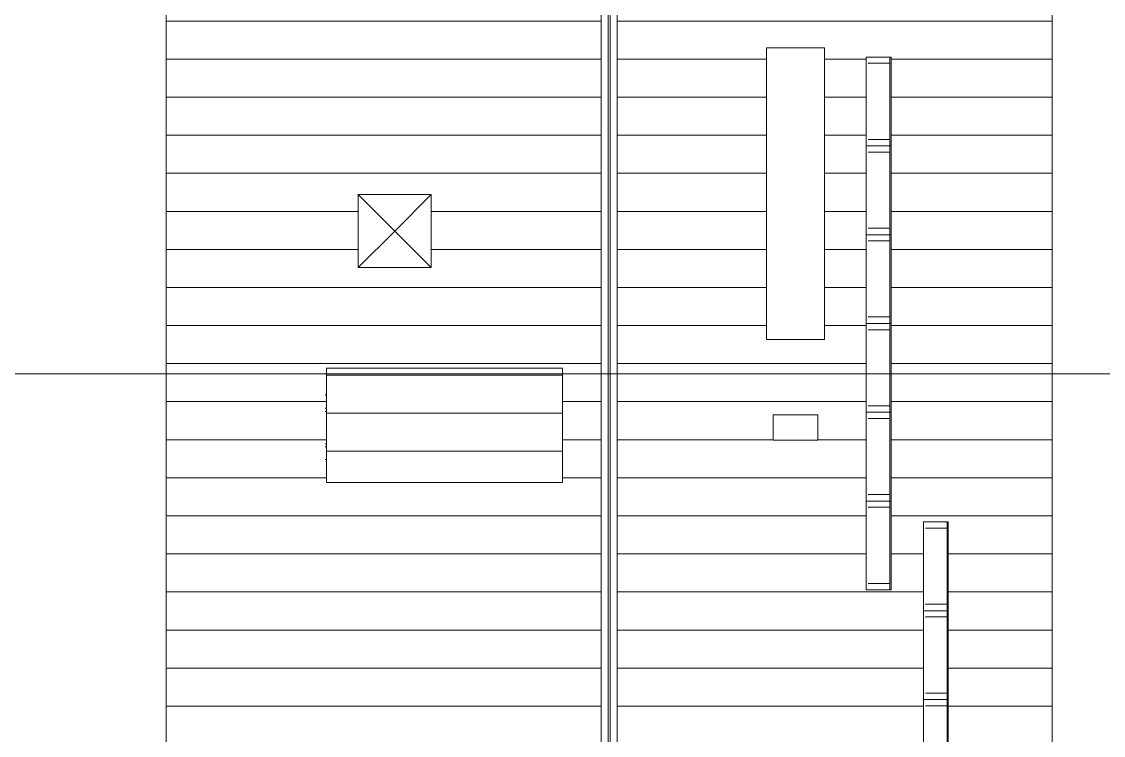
# Model space of a CAD drawing. Header units: millimetres. Extents: x -10178924 to 11692288, y -947381 to 58396.
# Drawn here: x 15131 to 32170, y -145746 to -134495 of the extents above; entities that cross this region are included whole.
import ezdxf

# ---------------------------------------------------------------- set-up
doc = ezdxf.new("R2010")
doc.units = ezdxf.units.MM
doc.linetypes.add('ADSK_Линия сетки', pattern=[25, 20, -2.5, 0, -2.5])
for name, color, linetype, lineweight in [('Воздуховоды', 7, 'Continuous', 18), ('Крыша', 7, 'Continuous', 9), ('Крыша штриховка', 7, 'Continuous', 9), ('Обобщенные модели', 7, 'Continuous', 18), ('Ограждение', 7, 'Continuous', 9), ('Оси', 253, 'Continuous', 9), ('Панели витража', 7, 'Continuous', 9), ('Перекрытие', 7, 'Continuous', 18), ('Стены наружные', 7, 'Continuous', 18), ('ШТРИХОВКА', 252, 'Continuous', 15)]:
    doc.layers.add(name, color=color, linetype=linetype, lineweight=lineweight)

# ---------------------------------------------------------------- blocks, each defined once
blk = doc.blocks.new('PNS_Решетка вентиляционная - Декоративная-5493239-План 2-го этажа')
at = {"layer": 'Панели витража'}
for p, q in [((-105, -182), (-105, -200)), ((105, -182), (105, -200))]:
    blk.add_line(p, q, dxfattribs=at)
blk = doc.blocks.new('PNS_Решетка вентиляционная - Декоративная-5493240-План 2-го этажа')
at = {"layer": 'Панели витража'}
for p, q in [((-100, -182), (-100, -200)), ((100, -182), (100, -200))]:
    blk.add_line(p, q, dxfattribs=at)
blk = doc.blocks.new('PNS_Решетка вентиляционная - Декоративная-2713095-План 2-го этажа')
at = {"layer": 'Панели витража'}
for p, q in [((-255, -182), (-255, -200)), ((255, -182), (255, -200))]:
    blk.add_line(p, q, dxfattribs=at)
blk = doc.blocks.new('Ограждение - Ограждение-2966641-План 2-го этажа')
at = {"layer": 'Ограждение'}
for p, q in [((24262, 43659), (24371, 43659)), ((24262, 43659), (24262, 17892)), ((24371, 43659), (24388, 43659)), ((24371, 43659), (24371, 17892)), ((24388, 43659), (24404, 43659)), ((24404, 43659), (24513, 43659)), ((24404, 17892), (24404, 43659)), ((24513, 43659), (24513, 17892)), ((24371, 17892), (24262, 17892)), ((24388, 17892), (24371, 17892)), ((24404, 17892), (24388, 17892)), ((24513, 17892), (24404, 17892))]:
    blk.add_line(p, q, dxfattribs=at)
blk = doc.blocks.new('Зонт прямоугольного сечения - Стандартное-4268093-План 2-го этажа')
at = {"layer": 'Воздуховоды'}
for p, q in [((0, 0), (-575, 575)), ((-575, 575), (-575, -575)), ((-575, 575), (575, 575)), ((-575, 575), (575, 575)), ((-575, 575), (-575, -575)), ((575, 575), (0, 0)), ((575, -575), (575, 575)), ((575, 575), (575, -575)), ((-575, -575), (0, 0)), ((0, 0), (575, -575)), ((575, -575), (-575, -575)), ((575, -575), (-575, -575))]:
    blk.add_line(p, q, dxfattribs=at)
blk = doc.blocks.new('Construction_Roof-Accessories_Lindab_KO - Construction_Roof-Accessories_Lindab_KO-4209799-План 2-го этажа')
at = {"layer": 'Обобщенные модели', "lineweight": 9}
for p, q in [((28808, 38642), (28467, 38642)), ((28467, 38640), (28473, 38640)), ((28801, 38640), (28808, 38640))]:
    blk.add_line(p, q, dxfattribs=at)
blk = doc.blocks.new('Construction_Roof-Accessories_Lindab_KO - Construction_Roof-Accessories_Lindab_KO-V28-План 2-го этажа')
at = {"layer": 'Обобщенные модели', "lineweight": 9}
for p, q in [((28808, 37442), (28467, 37442)), ((28467, 37440), (28473, 37440)), ((28801, 37440), (28808, 37440))]:
    blk.add_line(p, q, dxfattribs=at)
blk = doc.blocks.new('Construction_Roof-Accessories_Lindab_BR - Construction_Roof-Accessories_Lindab_BR-4209801-План 2-го этажа')
at = {"layer": 'Обобщенные модели', "lineweight": 9}
for p, q in [((28436, 38739), (28438, 38739)), ((28436, 37339), (28436, 38739)), ((28454, 38739), (28438, 38739)), ((28454, 38739), (28463, 38739)), ((28463, 38739), (28471, 38739)), ((28471, 38739), (28804, 38739)), ((28804, 38739), (28807, 38739)), ((28808, 38739), (28808, 37339)), ((28823, 38739), (28808, 38739)), ((28823, 38739), (28825, 38739)), ((28825, 37339), (28825, 38739)), ((28438, 37339), (28436, 37339)), ((28438, 37339), (28454, 37339)), ((28463, 37339), (28454, 37339)), ((28471, 37339), (28463, 37339)), ((28804, 37339), (28471, 37339)), ((28807, 37339), (28804, 37339)), ((28808, 37339), (28823, 37339)), ((28825, 37339), (28823, 37339))]:
    blk.add_line(p, q, dxfattribs=at)
blk = doc.blocks.new('2 этаж')
at = {"layer": 'Крыша штриховка'}
h = blk.add_hatch(dxfattribs=at)
h.set_pattern_fill('FP_7', color=256, style=0, pattern_type=2)
h.set_pattern_definition([(0, (2436.5, -123085.8), (0, 600), [])])
h.paths.add_polyline_path([(24262, -105194), (24262, -79427), (17410, -79427), (17410, -102145), (17554, -102145), (17708, -102047), (18504, -103295), (18508, -103300), (18307, -103323), (18866, -104531), (18859, -104523), (18418, -103833), (18890, -105194), (24262, -105194)])
h.paths.add_polyline_path([(23652, -97473), (19932, -97473), (19932, -95673), (23652, -95673), (23652, -97257)])
h.paths.add_polyline_path([(23654, -94014), (22574, -94014), (22574, -92864), (23724, -92864), (23724, -94014), (23714, -94014)])
h.paths.add_polyline_path([(19932, -88253), (19932, -86453), (23652, -86453), (23652, -88253), (19984, -88253)])
h.paths.add_polyline_path([(21008, -84864), (20433, -84864), (20433, -83714), (21583, -83714), (21583, -84864), (21122, -84864)])
h = blk.add_hatch(dxfattribs=at)
h.set_pattern_fill('FP_8', color=256, style=0, pattern_type=2)
h.set_pattern_definition([(180, (3986.8, -123085.8), (-7e-14, -600), [])])
h.paths.add_polyline_path([(28450, -105194), (29050, -105194), (30490, -103059), (30355, -103036), (30363, -103023), (30862, -102355), (30861, -102285), (30914, -102285), (31154, -101963), (31204, -102000), (31360, -101769), (31360, -102117), (31365, -102120), (31365, -79427), (24513, -79427), (24513, -105194), (26356, -105194)])
h.paths.add_polyline_path([(25697, -104224), (24754, -104224), (24754, -103074), (25904, -103074), (25904, -104224)])
h.paths.add_polyline_path([(27403, -102713), (26993, -102713), (26993, -101963), (27743, -101963), (27743, -102713), (27580, -102713)])
h.paths.add_polyline_path([(26970, -100941), (26970, -100541), (27670, -100541), (27670, -100941), (26993, -100941)])
h.paths.add_polyline_path([(28291, -99944), (28278, -99944), (28278, -95744), (28667, -95744), (28667, -99944), (28293, -99944)])
h.paths.add_polyline_path([(26970, -99441), (26865, -99441), (26865, -96031), (27775, -96031), (27775, -99441), (27029, -99441)])
h.paths.add_polyline_path([(29371, -97275), (29337, -97275), (29337, -88875), (29726, -88875), (29726, -97275), (29497, -97275)])
h.paths.add_polyline_path([(27303, -94372), (25084, -94372), (25084, -92572), (28803, -92572), (28803, -94372), (27403, -94372)])
h.paths.add_polyline_path([(28440, -89947), (28436, -89947), (28436, -81547), (28825, -81547), (28825, -89947), (28441, -89947)])
h.paths.add_polyline_path([(26970, -87586), (26970, -87186), (27670, -87186), (27670, -87586), (27403, -87586)])
h.paths.add_polyline_path([(26865, -86001), (26865, -81401), (27775, -81401), (27775, -86001), (27168, -86001)])
h = blk.add_hatch(dxfattribs=at)
h.set_pattern_fill('FP_21', color=256, style=0, pattern_type=2)
h.set_pattern_definition([(0, (114.8, -120265.8), (0, 600), [])])
h.paths.add_polyline_path([(23652, -88253), (23652, -86453), (19932, -86453), (19932, -88253), (23215, -88253)])
at = {"layer": 'Крыша'}
for p, q in [((17410, -79427), (17410, -102145)), ((31365, -102120), (31365, -79427)), ((19932, -86453), (23652, -86453)), ((19932, -86453), (19932, -88253)), ((23652, -86453), (23652, -88253)), ((26970, -87186), (26971, -87186)), ((26971, -87586), (26970, -87586)), ((23652, -88253), (19932, -88253))]:
    blk.add_line(p, q, dxfattribs=at)
at = {"layer": 'Оси', "color": 252, "linetype": 'ADSK_Линия сетки'}
blk.add_line((-10115, -86541), (56005, -86541), dxfattribs=at)
at = {"layer": 'Перекрытие'}
for p, q in [((27775, -81401), (26865, -81401)), ((26865, -81401), (26865, -86001)), ((27775, -86001), (27775, -81401)), ((26865, -86001), (27775, -86001))]:
    blk.add_line(p, q, dxfattribs=at)
at = {"layer": 'Стены наружные'}
for p, q in [((26970, -87185), (27671, -87185)), ((26970, -87587), (26970, -87185)), ((27670, -87186), (26971, -87186)), ((26971, -87586), (26971, -87186)), ((27670, -87586), (27670, -87186)), ((27671, -87185), (27671, -87587)), ((27671, -87587), (26970, -87587)), ((26971, -87586), (27670, -87586))]:
    blk.add_line(p, q, dxfattribs=at)
at = {"layer": 'Воздуховоды', "rotation": 270}
blk.add_blockref('Зонт прямоугольного сечения - Стандартное-4268093-План 2-го этажа', (21008, -84289), dxfattribs=at)
at = {"layer": 'Обобщенные модели'}
for name, p in [('Construction_Roof-Accessories_Lindab_BR - Construction_Roof-Accessories_Lindab_BR-4209801-План 2-го этажа', (0, -120286)), ('Construction_Roof-Accessories_Lindab_KO - Construction_Roof-Accessories_Lindab_KO-4209799-План 2-го этажа', (0, -120286)), ('Construction_Roof-Accessories_Lindab_BR - Construction_Roof-Accessories_Lindab_BR-4209801-План 2-го этажа', (0, -121686)), ('Construction_Roof-Accessories_Lindab_KO - Construction_Roof-Accessories_Lindab_KO-V28-План 2-го этажа', (0, -120286)), ('Construction_Roof-Accessories_Lindab_KO - Construction_Roof-Accessories_Lindab_KO-4209799-План 2-го этажа', (0, -121686)), ('Construction_Roof-Accessories_Lindab_KO - Construction_Roof-Accessories_Lindab_KO-V28-План 2-го этажа', (0, -121686)), ('Construction_Roof-Accessories_Lindab_BR - Construction_Roof-Accessories_Lindab_BR-4209801-План 2-го этажа', (0, -123086)), ('Construction_Roof-Accessories_Lindab_KO - Construction_Roof-Accessories_Lindab_KO-4209799-План 2-го этажа', (0, -123086)), ('Construction_Roof-Accessories_Lindab_KO - Construction_Roof-Accessories_Lindab_KO-V28-План 2-го этажа', (0, -123086)), ('Construction_Roof-Accessories_Lindab_BR - Construction_Roof-Accessories_Lindab_BR-4209801-План 2-го этажа', (0, -124486)), ('Construction_Roof-Accessories_Lindab_KO - Construction_Roof-Accessories_Lindab_KO-4209799-План 2-го этажа', (0, -124486)), ('Construction_Roof-Accessories_Lindab_KO - Construction_Roof-Accessories_Lindab_KO-V28-План 2-го этажа', (0, -124486)), ('Construction_Roof-Accessories_Lindab_BR - Construction_Roof-Accessories_Lindab_BR-4209801-План 2-го этажа', (0, -125886)), ('Construction_Roof-Accessories_Lindab_KO - Construction_Roof-Accessories_Lindab_KO-4209799-План 2-го этажа', (0, -125886)), ('Construction_Roof-Accessories_Lindab_BR - Construction_Roof-Accessories_Lindab_BR-4209801-План 2-го этажа', (0, -127286)), ('Construction_Roof-Accessories_Lindab_KO - Construction_Roof-Accessories_Lindab_KO-V28-План 2-го этажа', (0, -125886)), ('Construction_Roof-Accessories_Lindab_KO - Construction_Roof-Accessories_Lindab_KO-4209799-План 2-го этажа', (0, -127286)), ('Construction_Roof-Accessories_Lindab_BR - Construction_Roof-Accessories_Lindab_BR-4209801-План 2-го этажа', (901, -127614)), ('Construction_Roof-Accessories_Lindab_KO - Construction_Roof-Accessories_Lindab_KO-4209799-План 2-го этажа', (901, -127614)), ('Construction_Roof-Accessories_Lindab_KO - Construction_Roof-Accessories_Lindab_KO-V28-План 2-го этажа', (0, -127286)), ('Construction_Roof-Accessories_Lindab_BR - Construction_Roof-Accessories_Lindab_BR-4209801-План 2-го этажа', (901, -129014)), ('Construction_Roof-Accessories_Lindab_KO - Construction_Roof-Accessories_Lindab_KO-V28-План 2-го этажа', (901, -127614)), ('Construction_Roof-Accessories_Lindab_KO - Construction_Roof-Accessories_Lindab_KO-4209799-План 2-го этажа', (901, -129014)), ('Construction_Roof-Accessories_Lindab_KO - Construction_Roof-Accessories_Lindab_KO-V28-План 2-го этажа', (901, -129014)), ('Construction_Roof-Accessories_Lindab_BR - Construction_Roof-Accessories_Lindab_BR-4209801-План 2-го этажа', (901, -130414)), ('Construction_Roof-Accessories_Lindab_KO - Construction_Roof-Accessories_Lindab_KO-4209799-План 2-го этажа', (901, -130414))]:
    blk.add_blockref(name, p, dxfattribs=at)
at = {"layer": 'Ограждение'}
blk.add_blockref('Ограждение - Ограждение-2966641-План 2-го этажа', (0, -123086), dxfattribs=at)
at = {"layer": 'Панели витража', "rotation": 270}
for name, p in [('PNS_Решетка вентиляционная - Декоративная-5493239-План 2-го этажа', (20114, -86978)), ('PNS_Решетка вентиляционная - Декоративная-2713095-План 2-го этажа', (20114, -87388)), ('PNS_Решетка вентиляционная - Декоративная-5493240-План 2-го этажа', (20114, -87793))]:
    blk.add_blockref(name, p, dxfattribs=at)

msp = doc.modelspace()

# ---------------------------------------------------------------- block references
at = {"layer": 'ШТРИХОВКА'}
msp.add_blockref('2 этаж', (0, -53506.6), dxfattribs=at)

doc.saveas('drawing.dxf')
